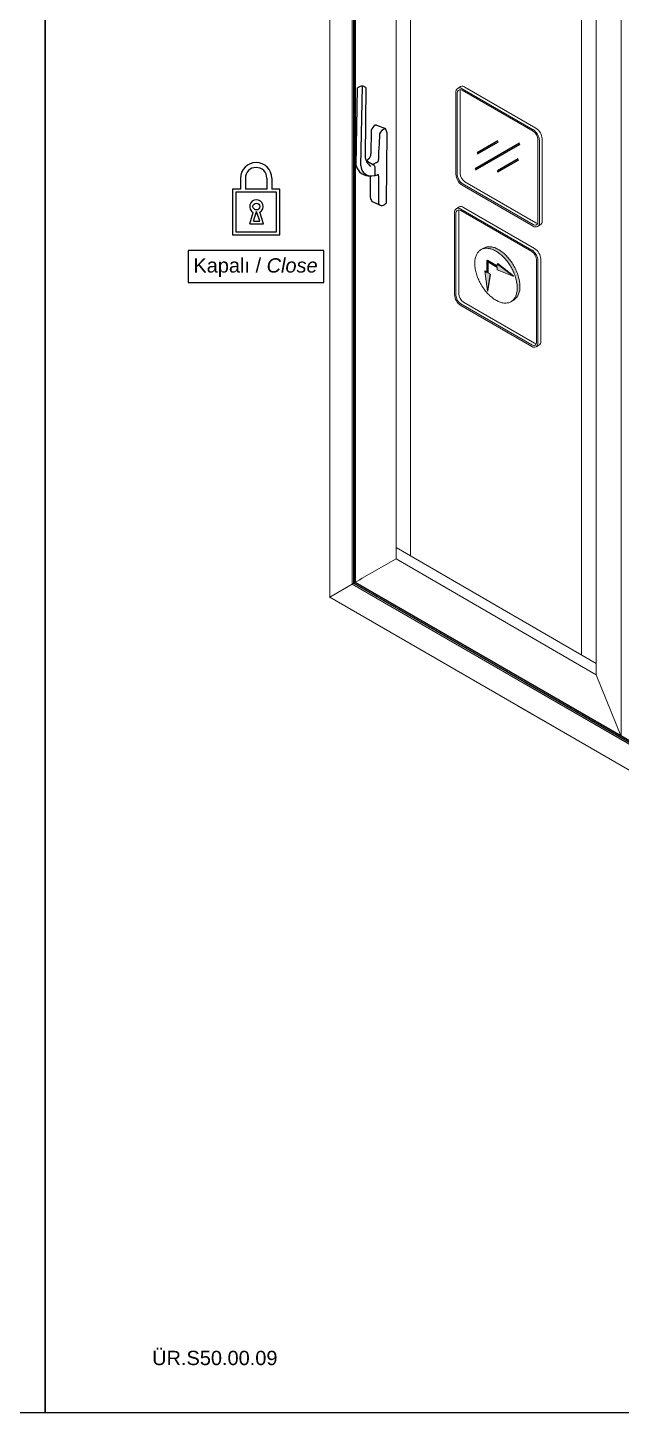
# Model space of a CAD drawing. Header units: millimetres. Extents: x 221 to 2771, y 196 to 840.
# Drawn here: x 1088.9 to 1172, y 195.6 to 389.3 of the extents above; entities that cross this region are included whole.
import ezdxf

# ---------------------------------------------------------------- set-up
doc = ezdxf.new("R2010")
doc.units = ezdxf.units.MM
doc.layers.add('antet_k', color=7, linetype='Continuous')
doc.styles.get("Standard").update_dxf_attribs({"font": 'arial.ttf'})

# ---------------------------------------------------------------- blocks, each defined once
blk = doc.blocks.new('Rev.No.1A')
at = {"insert": (-570.02, 4668.22), "char_height": 2, "width": 54.4479, "attachment_point": 1}
blk.add_mtext('{\\C7;ÜR.S50.00.09}', dxfattribs=at)
blk = doc.blocks.new('S1.A')
at = {"color": 252}
blk.add_lwpolyline([(2269.17, -494.13), (2269.17, -791.13), (2479.17, -791.13), (2479.17, -494.13)], close=True, dxfattribs=at)
blk.add_blockref('Rev.No.1A', (2854.18, -5450.74))
blk = doc.blocks.new('S50_SYF1')
at = {"layer": 'antet_k', "color": 0}
blk.add_blockref('S1.A', (-1500.92, 2845.51), dxfattribs=at)
blk = doc.blocks.new('36b çerçeve')
at = {"color": 32, "linetype": 'Continuous', "lineweight": 15}
for p, q in [((4421.37, -1029.62), (4420.67, -1030.05)), ((4439.82, -1040.55), (4421.78, -1030.14)), ((4439.82, -1040.96), (4421.78, -1030.55)), ((4440.52, -1040.14), (4422.49, -1029.73)), ((4420.19, -1031.06), (4420.19, -1051.88)), ((4420.55, -1031.26), (4420.55, -1052.08)), ((4421.25, -1030.85), (4421.25, -1051.68)), ((4441.05, -1063.92), (4441.05, -1043.1)), ((4441.41, -1064.13), (4441.41, -1043.3)), ((4442.11, -1063.72), (4442.11, -1042.89)), ((4421.78, -1054.23), (4439.82, -1064.64)), ((4421.78, -1054.64), (4439.82, -1065.05)), ((4422.49, -1053.82), (4440.52, -1064.23)), ((4440.93, -1065.13), (4441.65, -1064.75))]:
    blk.add_line(p, q, dxfattribs=at)
for centre, radius, start, end in [((4421.17, -1030.9), 0.985, 51.1474, 188.8634), ((4421.3, -1031.14), 0.764, 50.7967, 189.214), ((4422.35, -1030.82), 1.1, 156.1387, 181.7776), ((4421.84, -1030.6), 1.09, 53.1466, 115.5429), ((4437.96, -1043.45), 3.45, 2.5201, 57.4799), ((4438.37, -1043.22), 2.69, 2.6055, 57.3945), ((4438.67, -1043.05), 3.45, 2.5201, 57.4799), ((4423.94, -1051.55), 2.69, 182.6055, 237.3945), ((4423.64, -1051.73), 3.45, 182.5201, 237.4799), ((4423.23, -1051.96), 2.69, 182.6055, 237.3945), ((4440.3, -1064.04), 0.764, 230.7967, 9.214), ((4440.43, -1064.28), 0.985, 231.1474, 8.8634), ((4441.08, -1063.35), 1.04, 237.9037, 264.8965), ((4440.97, -1063.82), 1.15, 306.2403, 5.0718)]:
    blk.add_arc(centre, radius, start, end, dxfattribs=at)
blk = doc.blocks.new('rtyrtytryrtyyyy')
at = {"lineweight": -2}
h = blk.add_hatch(color=140, dxfattribs=at)
h.paths.add_polyline_path([(180444.53, 31717.11), (180447.45, 31718.79), (180447.38, 31718.9), (180444.47, 31717.22)])
h.paths.add_polyline_path([(180444.27, 31714.87), (180450.48, 31718.46), (180450.41, 31718.58), (180444.2, 31714.99)])
h.paths.add_polyline_path([(180447.38, 31714.59), (180450.3, 31716.28), (180450.23, 31716.39), (180447.32, 31714.71)])
at = {"color": 140, "lineweight": -2}
for p, q in [((180450.41, 31718.58), (180444.2, 31714.99)), ((180444.27, 31714.87), (180450.48, 31718.46)), ((180447.38, 31718.9), (180444.47, 31717.22)), ((180444.53, 31717.11), (180447.45, 31718.79)), ((180450.23, 31716.39), (180447.32, 31714.71)), ((180447.38, 31714.59), (180450.3, 31716.28)), ((180447.32, 31714.71), (180447.38, 31714.59)), ((180447.38, 31714.59), (180447.5, 31714.66))]:
    blk.add_line(p, q, dxfattribs=at)
blk = doc.blocks.new('3 b cm')
at = {"color": 21, "lineweight": -2, "xscale": 0.55055, "yscale": 0.55055, "zscale": 0.55055}
blk.add_blockref('36b çerçeve', (178027.8, 32294.95), dxfattribs=at)
at = {"color": 6, "lineweight": -2}
blk.add_blockref('rtyrtytryrtyyyy', (19.83, 1.6), dxfattribs=at)
blk = doc.blocks.new('ty')
for color, points in [(9, [(4441.36, -995.99), (4441.14, -995.76), (4440.91, -995.53), (4440.69, -995.32), (4440.46, -995.11), (4440.22, -994.92), (4439.99, -994.73), (4439.75, -994.56), (4439.51, -994.4), (4439.28, -994.25), (4439.04, -994.11), (4438.8, -993.98), (4438.56, -993.87), (4438.32, -993.77), (4438.09, -993.68), (4437.86, -993.61), (4437.62, -993.55), (4437.4, -993.5), (4437.17, -993.47), (4436.95, -993.45), (4436.74, -993.44), (4436.53, -993.45), (4436.32, -993.47), (4436.12, -993.5), (4435.93, -993.55), (4435.74, -993.61), (4435.56, -993.69), (4435.38, -993.78), (4435.34, -993.8), (4434.71, -994.16), (4434.88, -994.08), (4435.06, -994.01), (4435.25, -993.95), (4435.44, -993.9), (4435.64, -993.86), (4435.85, -993.84), (4436.06, -993.84), (4436.27, -993.84), (4436.49, -993.86), (4436.72, -993.9), (4436.94, -993.94), (4437.18, -994), (4437.41, -994.08), (4437.64, -994.16), (4437.88, -994.26), (4438.12, -994.38), (4438.36, -994.5), (4438.6, -994.64), (4438.83, -994.79), (4439.07, -994.95), (4439.31, -995.13), (4439.54, -995.31), (4439.78, -995.51), (4440.01, -995.71), (4440.23, -995.93), (4440.46, -996.15), (4440.68, -996.38), (4440.89, -996.63), (4441.11, -996.88), (4441.31, -997.14), (4441.51, -997.4), (4441.71, -997.67), (4441.89, -997.95), (4442.08, -998.24), (4442.25, -998.53), (4442.42, -998.82), (4442.58, -999.12), (4442.73, -999.42), (4442.87, -999.72), (4443.01, -1000.03), (4443.13, -1000.33), (4443.25, -1000.64), (4443.35, -1000.95), (4443.45, -1001.26), (4443.54, -1001.57), (4443.62, -1001.87), (4443.68, -1002.18), (4443.74, -1002.48), (4443.79, -1002.77), (4443.83, -1003.07), (4443.85, -1003.36), (4443.87, -1003.64), (4443.87, -1003.92), (4443.87, -1004.19), (4443.85, -1004.46), (4443.83, -1004.72), (4443.79, -1004.97), (4443.74, -1005.21), (4443.68, -1005.45), (4443.62, -1005.67), (4443.54, -1005.89), (4443.45, -1006.09), (4443.35, -1006.29), (4443.25, -1006.47), (4443.13, -1006.65), (4443.01, -1006.81), (4442.87, -1006.96), (4442.73, -1007.1), (4442.58, -1007.22), (4442.42, -1007.34), (4442.29, -1007.41), (4442.97, -1007.02, 0.267904), (4444.55, -1003.53), (4444.55, -1003.25), (4444.53, -1002.96), (4444.51, -1002.67), (4444.47, -1002.38), (4444.42, -1002.08), (4444.36, -1001.78), (4444.3, -1001.48), (4444.22, -1001.17), (4444.13, -1000.87), (4444.03, -1000.56), (4443.93, -1000.25), (4443.81, -999.94), (4443.69, -999.63), (4443.55, -999.33), (4443.41, -999.03), (4443.26, -998.72), (4443.1, -998.43), (4442.93, -998.13), (4442.76, -997.84), (4442.57, -997.56), (4442.39, -997.28), (4442.19, -997.01), (4441.99, -996.74), (4441.79, -996.49), (4441.57, -996.23)]), (7, [(4438.81, -998.46), (4436.19, -996.94), (4436.19, -997.19), (4436.19, -1000), (4435.62, -999.67), (4436.29, -1004.72), (4436.97, -1000.45), (4436.4, -1000.12), (4436.4, -997.29), (4438.81, -998.69), (4438.81, -999.35), (4442.82, -1000.89), (4438.81, -997.8)])]:
    blk.add_hatch(color=color).paths.add_polyline_path(points)
h = blk.add_hatch(color=253)
h.paths.add_polyline_path([(4438.81, -998.34), (4436.29, -996.88), (4436.19, -996.94), (4438.81, -998.46)])
h.paths.add_polyline_path([(4442.92, -1000.83), (4438.91, -997.74), (4438.81, -997.8), (4442.82, -1000.89)])
h.paths.add_polyline_path([(4436.5, -1000.06), (4436.5, -997.35), (4436.4, -997.29), (4436.4, -1000.12)])
h.paths.add_polyline_path([(4437.07, -1000.39), (4436.5, -1000.06), (4436.4, -1000.12), (4436.97, -1000.45)])
h.paths.add_polyline_path([(4436.19, -1000), (4436.19, -999.88), (4435.73, -999.61), (4435.62, -999.67)])
h.paths.add_polyline_path([(4436.4, -1004.66), (4437.07, -1000.39), (4436.97, -1000.45), (4436.29, -1004.72)])
at = {"color": 7, "linetype": 'Continuous', "lineweight": 15}
for p, q in [((4435.34, -993.8), (4434.66, -994.19)), ((4436.19, -996.94), (4436.29, -996.88)), ((4436.19, -996.94), (4438.81, -998.46)), ((4436.19, -996.94), (4436.19, -997.19)), ((4436.19, -997.19), (4436.19, -1000)), ((4436.29, -996.88), (4438.81, -998.34)), ((4436.4, -997.29), (4436.4, -1000.12)), ((4436.4, -997.29), (4438.81, -998.69)), ((4436.5, -997.35), (4436.5, -1000.06)), ((4438.81, -997.8), (4438.91, -997.74)), ((4438.81, -997.8), (4438.81, -998.46)), ((4442.82, -1000.89), (4438.81, -997.8)), ((4438.81, -998.69), (4438.81, -999.35)), ((4442.92, -1000.83), (4438.91, -997.74)), ((4435.62, -999.67), (4435.73, -999.61)), ((4436.19, -1000), (4435.62, -999.67)), ((4435.62, -999.67), (4436.29, -1004.72)), ((4436.19, -999.88), (4435.73, -999.61)), ((4436.29, -1004.72), (4436.97, -1000.45)), ((4436.4, -1000.12), (4436.5, -1000.06)), ((4436.97, -1000.45), (4436.4, -1000.12)), ((4436.4, -1004.66), (4437.07, -1000.39)), ((4437.07, -1000.39), (4436.5, -1000.06)), ((4436.97, -1000.45), (4437.07, -1000.39)), ((4438.81, -999.35), (4442.82, -1000.89)), ((4442.82, -1000.89), (4442.92, -1000.83)), ((4436.29, -1004.72), (4436.4, -1004.66)), ((4442.29, -1007.41), (4442.97, -1007.02))]:
    blk.add_line(p, q, dxfattribs=at)
at = {"color": 7, "linetype": 'Continuous', "lineweight": 15, "flags": 128}
for points in [[(4443.87, -1003.92), (4443.87, -1003.64), (4443.85, -1003.36), (4443.83, -1003.07), (4443.79, -1002.77), (4443.74, -1002.48), (4443.68, -1002.18), (4443.62, -1001.87), (4443.54, -1001.57), (4443.45, -1001.26), (4443.35, -1000.95), (4443.25, -1000.64), (4443.13, -1000.33), (4443.01, -1000.03), (4442.87, -999.72), (4442.73, -999.42), (4442.58, -999.12), (4442.42, -998.82), (4442.25, -998.53), (4442.08, -998.24), (4441.89, -997.95), (4441.71, -997.67), (4441.51, -997.4), (4441.31, -997.14), (4441.11, -996.88), (4440.89, -996.63), (4440.68, -996.38), (4440.46, -996.15), (4440.23, -995.93), (4440.01, -995.71), (4439.78, -995.51), (4439.54, -995.31), (4439.31, -995.13), (4439.07, -994.95), (4438.83, -994.79), (4438.6, -994.64), (4438.36, -994.5), (4438.12, -994.38), (4437.88, -994.26), (4437.64, -994.16), (4437.41, -994.08), (4437.18, -994), (4436.94, -993.94), (4436.72, -993.9), (4436.49, -993.86), (4436.27, -993.84), (4436.06, -993.84), (4435.85, -993.84), (4435.64, -993.86), (4435.44, -993.9), (4435.25, -993.95), (4435.06, -994.01), (4434.88, -994.08), (4434.7, -994.17), (4434.53, -994.27), (4434.38, -994.38), (4434.22, -994.51), (4434.08, -994.65), (4433.95, -994.8), (4433.82, -994.96), (4433.7, -995.13), (4433.6, -995.32), (4433.5, -995.51), (4433.41, -995.72), (4433.33, -995.94), (4433.27, -996.16), (4433.21, -996.4), (4433.16, -996.64), (4433.13, -996.89), (4433.1, -997.15), (4433.08, -997.41), (4433.08, -997.69), (4433.08, -997.97), (4433.1, -998.25), (4433.13, -998.54), (4433.16, -998.83), (4433.21, -999.13), (4433.27, -999.43), (4433.33, -999.74), (4433.41, -1000.04), (4433.5, -1000.35), (4433.6, -1000.66), (4433.7, -1000.96), (4433.82, -1001.27), (4433.95, -1001.58), (4434.08, -1001.89), (4434.22, -1002.19), (4434.38, -1002.49), (4434.53, -1002.79), (4434.7, -1003.08), (4434.88, -1003.37), (4435.06, -1003.65), (4435.25, -1003.93), (4435.44, -1004.2), (4435.64, -1004.47), (4435.85, -1004.73), (4436.06, -1004.98), (4436.27, -1005.22), (4436.49, -1005.46), (4436.72, -1005.68), (4436.94, -1005.9), (4437.18, -1006.1), (4437.41, -1006.3), (4437.64, -1006.48), (4437.88, -1006.65), (4438.12, -1006.82), (4438.36, -1006.97), (4438.6, -1007.1), (4438.83, -1007.23), (4439.07, -1007.34), (4439.31, -1007.44), (4439.54, -1007.53), (4439.78, -1007.6), (4440.01, -1007.66), (4440.23, -1007.71), (4440.46, -1007.75), (4440.68, -1007.77), (4440.89, -1007.77), (4441.11, -1007.77), (4441.31, -1007.74), (4441.51, -1007.71), (4441.71, -1007.66), (4441.89, -1007.6), (4442.08, -1007.53), (4442.25, -1007.44), (4442.42, -1007.34), (4442.58, -1007.22), (4442.73, -1007.1), (4442.87, -1006.96), (4443.01, -1006.81), (4443.13, -1006.65), (4443.25, -1006.47), (4443.35, -1006.29), (4443.45, -1006.09), (4443.54, -1005.89), (4443.62, -1005.67), (4443.68, -1005.45), (4443.74, -1005.21), (4443.79, -1004.97), (4443.83, -1004.72), (4443.85, -1004.46), (4443.87, -1004.19), (4443.87, -1003.92)], [(4444.55, -1003.53), (4444.55, -1003.25), (4444.53, -1002.96), (4444.51, -1002.67), (4444.47, -1002.38), (4444.42, -1002.08), (4444.36, -1001.78), (4444.3, -1001.48), (4444.22, -1001.17), (4444.13, -1000.87), (4444.03, -1000.56), (4443.93, -1000.25), (4443.81, -999.94), (4443.69, -999.63), (4443.55, -999.33), (4443.41, -999.03), (4443.26, -998.72), (4443.1, -998.43), (4442.93, -998.13), (4442.76, -997.84), (4442.57, -997.56), (4442.39, -997.28), (4442.19, -997.01), (4441.99, -996.74), (4441.79, -996.49), (4441.57, -996.23), (4441.36, -995.99), (4441.14, -995.76), (4440.91, -995.53), (4440.69, -995.32), (4440.46, -995.11), (4440.22, -994.92), (4439.99, -994.73), (4439.75, -994.56), (4439.51, -994.4), (4439.28, -994.25), (4439.04, -994.11), (4438.8, -993.98), (4438.56, -993.87), (4438.32, -993.77), (4438.09, -993.68), (4437.86, -993.61), (4437.62, -993.55), (4437.4, -993.5), (4437.17, -993.47), (4436.95, -993.45), (4436.74, -993.44), (4436.53, -993.45), (4436.32, -993.47), (4436.12, -993.5), (4435.93, -993.55), (4435.74, -993.61), (4435.56, -993.69), (4435.38, -993.78), (4435.34, -993.8)]]:
    blk.add_lwpolyline(points, dxfattribs=at)
at = {"color": 7, "linetype": 'Continuous', "lineweight": 15}
blk.add_arc((4440.74, -1003.9), 3.84, 305.6609, 5.6513, dxfattribs=at)
blk = doc.blocks.new('sürme 1')
at = {"color": 21}
for name, p in [('36b çerçeve', (0, 0)), ('ty', (-7.75, -46.27))]:
    blk.add_blockref(name, p, dxfattribs=at)
blk = doc.blocks.new('gdfgfdggdfgsfsdfsdfdfdfdsfds')
at = {"color": 252}
for p, q in [((5506.07, -1217.57), (5511.32, -1198.97)), ((5507.18, -1217.84), (5512.56, -1198.87)), ((5513.29, -1199.42), (5508.86, -1215.88)), ((5511.88, -1210.06), (5510.34, -1215.73)), ((5515.55, -1211.46), (5510.97, -1228.53)), ((5513.53, -1209.18), (5515.44, -1210.54)), ((5509.42, -1216.83), (5508.79, -1217.15)), ((5509.16, -1217.32), (5510.3, -1218.51)), ((5511.19, -1218.14), (5510.18, -1218.38)), ((5512.39, -1215.53), (5511.86, -1217.57)), ((5507.53, -1226.2), (5508.92, -1221)), ((5510.82, -1221.59), (5509.1, -1227.97)), ((5510, -1221.17), (5510.68, -1221.14)), ((5510.51, -1219.17), (5510.02, -1220.99)), ((5509.14, -1228.47), (5507.63, -1227.22))]:
    blk.add_line(p, q, dxfattribs=at)
for centre, radius, start, end in [((5514.44, -1212.12), 3.29, 112.6899, 141.1267), ((5513.27, -1209.48), 0.402, 48.1609, 103.2485), ((5515.54, -1212.88), 2.34, 92.4587, 142.2446), ((5513.9, -1211.2), 1.67, 350.9978, 23.0368), ((5509.47, -1217.64), 3.4, 178.7178, 260.6858), ((5509.82, -1218.45), 2.7, 167.1215, 270.1816), ((5511.64, -1216.68), 2.89, 163.9844, 223.5062), ((5508.7, -1217.83), 0.691, 47.5105, 82.3819), ((5508.79, -1215.36), 1.6, 293.3289, 346.6633), ((5509.43, -1219.15), 1.09, 359.0101, 36.3014), ((5511.08, -1217.33), 0.821, 277.9881, 342.6415), ((5509.8, -1220.91), 0.242, 277.0664, 340.7838), ((5509.92, -1221.04), 0.151, 228.8686, 298.0319), ((5510.69, -1221.29), 0.154, 19.3484, 94.2982), ((5510.17, -1221.38), 0.683, 342.1651, 11.623), ((5509.33, -1226.53), 1.83, 169.3825, 202.0103), ((5509.96, -1228.17), 0.876, 167.1052, 200.4376), ((5509.95, -1227.79), 1.06, 219.8388, 280.6142), ((5509.39, -1225.5), 3.42, 282.8344, 297.6659)]:
    blk.add_arc(centre, radius, start, end, dxfattribs=at)
at = {"color": 252, "extrusion": (0, 0, -1)}
blk.add_arc((-5436.85, -1189.28), 79.97, 196.0937, 199.1628, dxfattribs=at)
at = {"color": 252}
blk.add_spline([(5513.29, -1199.42), (5512.56, -1198.87), (5511.32, -1198.97)], degree=3, dxfattribs=at)
blk = doc.blocks.new('kilit,')
at = {"color": 7}
for p, q in [((4560.27, -947.96), (4560.27, -949.48)), ((4560.98, -947.96), (4560.98, -949.48)), ((4563.97, -947.96), (4563.97, -949.48)), ((4564.68, -947.96), (4564.68, -949.48)), ((4561.57, -954.32), (4562.07, -952.75)), ((4562.12, -953.95), (4562.54, -952.63)), ((4562.97, -953.95), (4562.54, -952.63)), ((4563.52, -954.32), (4563.01, -952.72)), ((4561.57, -954.32), (4563.52, -954.32)), ((4562.12, -953.95), (4562.97, -953.95))]:
    blk.add_line(p, q, dxfattribs=at)
for points in [[(4560.27, -949.48), (4559.17, -949.48), (4559.17, -955.89), (4565.78, -955.89), (4565.78, -949.48), (4564.68, -949.48)], [(4563.97, -949.48), (4560.98, -949.48)]]:
    blk.add_lwpolyline(points, dxfattribs=at)
blk.add_lwpolyline([(4559.62, -949.93), (4559.62, -955.44), (4565.33, -955.44), (4565.33, -949.93)], close=True, dxfattribs=at)
blk.add_circle((4562.51, -951.92), 0.48, dxfattribs=at)
for centre, radius, start, end in [((4562.47, -947.96), 2.2, 0, 180), ((4562.47, -947.96), 1.5, 0, 180), ((4562.51, -951.92), 0.944, 301.491, 242.024)]:
    blk.add_arc(centre, radius, start, end, dxfattribs=at)

msp = doc.modelspace()

# ---------------------------------------------------------------- linework, layer by layer
at = {"color": 8, "linetype": 'Continuous', "lineweight": 15}
for p, q in [((1131.165, 435.383), (1131.165, 309.602)), ((1131.162, 431.042), (1131.162, 309.528)), ((1134.299, 431.002), (1134.299, 311.446)), ((1134.321, 430.99), (1134.321, 311.459)), ((1134.489, 430.893), (1134.489, 311.556)), ((1134.518, 430.876), (1134.518, 311.572)), ((1134.691, 430.776), (1134.691, 311.672)), ((1134.769, 430.731), (1134.769, 311.717)), ((1140.473, 423.375), (1140.473, 333.159)), ((1142.483, 419.539), (1142.483, 333.159)), ((1171.961, 290.247), (1171.961, 409.261)), ((1168.439, 407.168), (1168.439, 298.765)), ((1166.429, 405.658), (1166.429, 301.508)), ((1140.473, 337.948), (1140.473, 314.972)), ((1142.483, 337.948), (1142.483, 315.39)), ((1140.473, 316.55), (1168.439, 300.343)), ((1135.295, 312.021), (1140.473, 314.972)), ((1140.473, 314.972), (1168.439, 298.765)), ((1135.263, 312.003), (1134.769, 311.717)), ((1135.27, 312.006), (1135.263, 312.003)), ((1135.27, 312.006), (1135.279, 312.012)), ((1135.344, 312.05), (1135.295, 312.021)), ((1135.362, 312.059), (1135.443, 312.106)), ((1135.485, 312.131), (1135.47, 312.122)), ((1135.532, 312.158), (1135.494, 312.136)), ((1135.709, 312.26), (1135.561, 312.174)), ((1134.299, 311.446), (1131.165, 309.602)), ((1134.299, 311.446), (1186.316, 281.418)), ((1134.489, 311.556), (1134.321, 311.459)), ((1134.321, 311.459), (1186.322, 281.44)), ((1134.489, 311.556), (1186.367, 281.608)), ((1134.691, 311.672), (1134.518, 311.572)), ((1134.518, 311.572), (1186.375, 281.636)), ((1134.691, 311.672), (1186.421, 281.81)), ((1134.769, 311.717), (1186.442, 281.887)), ((1131.165, 309.602), (1185.471, 278.266)), ((1171.961, 290.135), (1168.439, 298.765)), ((1158.208, 297.644), (1254.435, 242.094)), ((1158.214, 297.666), (1254.392, 242.143)), ((1158.259, 297.834), (1254.225, 242.434)), ((1158.267, 297.863), (1254.207, 242.477)), ((1158.313, 298.036), (1254.147, 242.712)), ((1158.334, 298.114), (1254.148, 242.802)), ((1157.362, 294.486), (1256.377, 237.35))]:
    msp.add_line(p, q, dxfattribs=at)
at = {"color": 32}
msp.add_lwpolyline([(1111.361, 358.127), (1111.361, 353.645), (1130.323, 353.645), (1130.323, 358.127)], close=True, dxfattribs=at)
at = {"color": 8, "linetype": 'Continuous', "lineweight": 15, "flags": 128}
msp.add_lwpolyline([(1135.709, 312.26), (1135.712, 312.261), (1135.714, 312.263), (1135.715, 312.263), (1135.715, 312.264)], dxfattribs=at)
at = {"color": 8, "linetype": 'Continuous', "lineweight": 15}
for centre, major_axis, start_param, end_param in [((1135.3, 312.024), (0.0225, 0.013), 1.8325551, 2.8797526), ((1135.35, 312.053), (0.0225, 0.013), 1.0471569, 1.8325551), ((1135.454, 312.113), (0.0225, 0.013), 4.1887496, 5.4977465), ((1135.507, 312.144), (0.0225, 0.013), 2.1816209, 3.141552), ((1135.545, 312.165), (0.0225, 0.013), 0.7853575, 2.1816209), ((1134.374, 311.489), (0.075, 0.0433), 2.3561539, 3.141552), ((1134.542, 311.586), (0.075, 0.0433), 1.9023683, 2.3561539), ((1134.716, 311.687), (0.075, 0.0433), 0.7853575, 1.9023683)]:
    msp.add_ellipse(centre, major_axis=major_axis, ratio=0.0000704, start_param=start_param, end_param=end_param, dxfattribs=at)

# ---------------------------------------------------------------- block references
for p in [(113.062, -1858.773), (323.058, -1858.773)]:
    msp.add_blockref('S50_SYF1', p)
at = {"color": 143, "xscale": 0.5624999999999999, "yscale": 0.5625, "zscale": 0.5625, "rotation": 14.6087947467471}
msp.add_blockref('gdfgfdggdfgsfsdfsdfdfdfdsfds', (-2034.922, 251.577), dxfattribs=at)
at = {"color": 6, "lineweight": -2}
msp.add_blockref('3 b cm', (-179312.509, -31347.074), dxfattribs=at)
at = {"color": 6}
msp.add_blockref('kilit,', (-3441.611, 1316.177), dxfattribs=at)
at = {"color": 0, "lineweight": -2, "xscale": 0.55055, "yscale": 0.55055, "zscale": 0.55055}
msp.add_blockref('sürme 1', (-1284.903, 931.048), dxfattribs=at)

# ---------------------------------------------------------------- texts
at = {"insert": (1112.076, 357.019), "char_height": 2, "width": 57.15628, "attachment_point": 1}
msp.add_mtext('{{\\C7;Kapalı / \\fArial|b0|i1|c0|p0;Close}}', dxfattribs=at)

doc.saveas('drawing.dxf')
